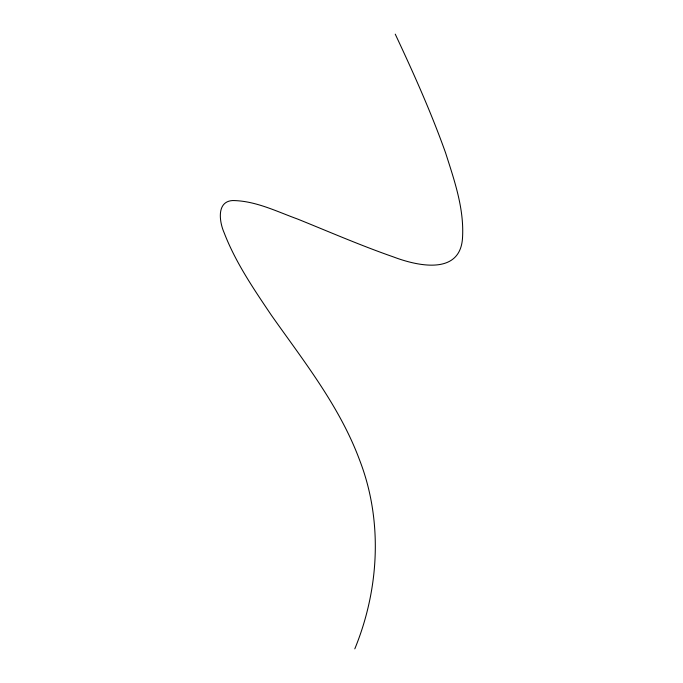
<?xml version="1.0" encoding="UTF-8"?>
<svg xmlns="http://www.w3.org/2000/svg" width="683" height="683" viewBox="0 0 683 683"><rect width="100%" height="100%" fill="white"/><g stroke="black" fill="none" stroke-linecap="round" stroke-linejoin="round"><path stroke-width="1.02" d="M354.801 648.85C379.304 589.147 383.052 520.48 359.523 459.864C339.673 406.428 303.892 361.358 271.399 315.264C253.692 288.952 235.515 262.4 224.092 232.613C219.465 222.171 216.187 201.451 232.672 200.546C255.468 200.751 276.521 211.414 297.549 219.03C329.402 231.887 360.931 245.607 393.391 256.902C416.536 265.721 459.531 275.753 462.459 238.811C464.5 209.229 454.426 180.628 445.589 152.864C431.127 112.345 413.522 73.064 395.244 34.15"/></g></svg>
